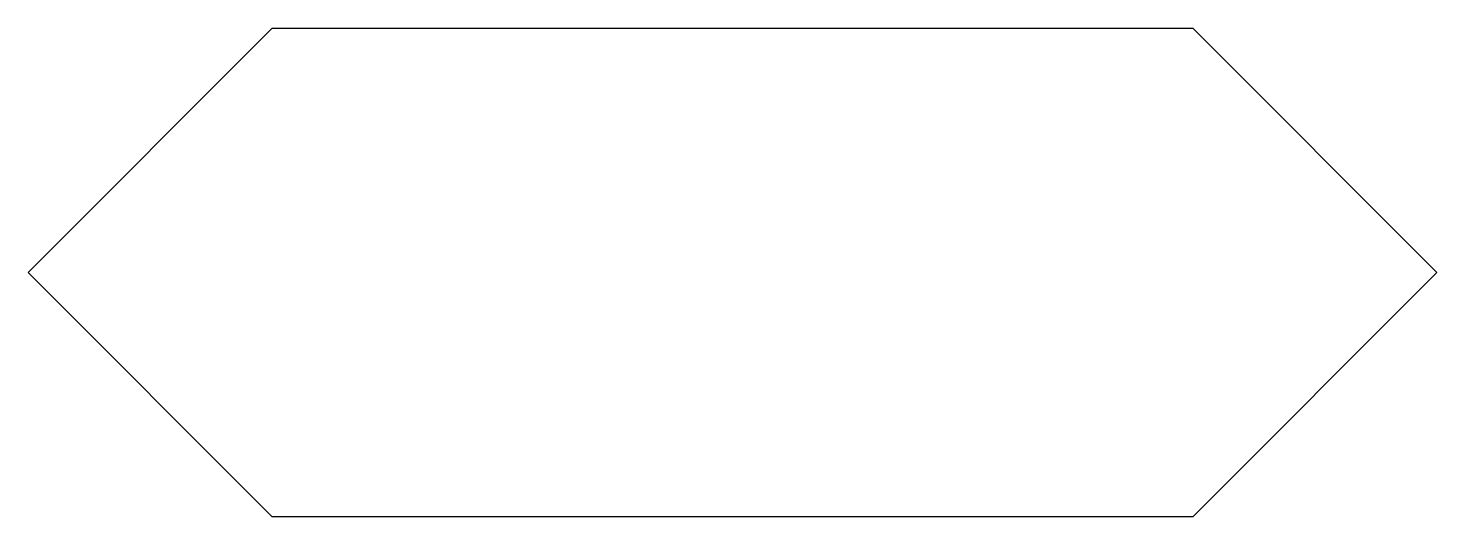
# Model space of a CAD drawing. Header units: millimetres. Extents: x -32 to 152, y 0 to 64.
import ezdxf

# ---------------------------------------------------------------- set-up
doc = ezdxf.new("R2010")
doc.units = ezdxf.units.MM

msp = doc.modelspace()

# ---------------------------------------------------------------- linework, layer by layer
for p, q in [((-31.82, 31.82), (0, 63.64)), ((0, 63.64), (120, 63.64)), ((120, 63.64), (151.82, 31.82)), ((0, 0), (-31.82, 31.82)), ((151.82, 31.82), (120, 0)), ((120, 0), (0, 0))]:
    msp.add_line(p, q)

doc.saveas('drawing.dxf')
